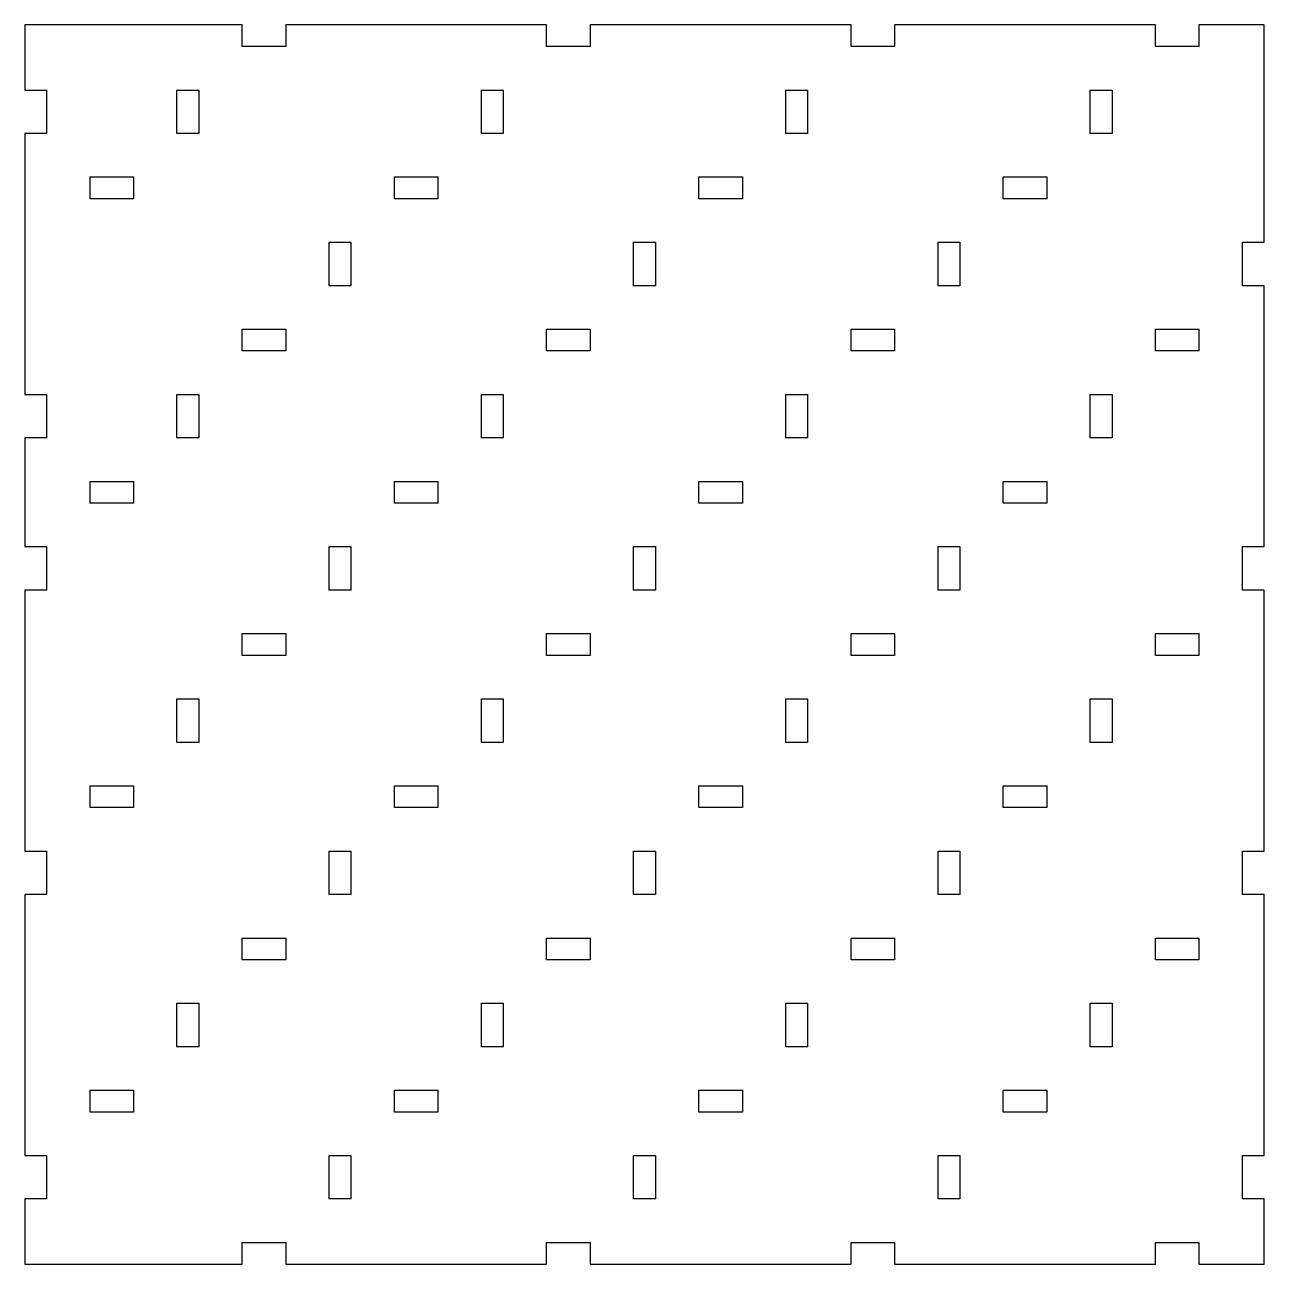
# Model space of a CAD drawing. Header units: millimetres. Extents: x -285 to 0, y -285 to 0.
import ezdxf

# ---------------------------------------------------------------- set-up
doc = ezdxf.new("R2010")
doc.units = ezdxf.units.MM
doc.layers.get('0').update_dxf_attribs({"linetype": 'CONTINUOUS'})

msp = doc.modelspace()

# ---------------------------------------------------------------- linework, layer by layer
for points in [[(-15, -285), (0, -285), (0, -270), (-5, -270), (-5, -260), (0, -260), (0, -200), (-5, -200), (-5, -190), (0, -190), (0, -130), (-5, -130), (-5, -120), (0, -120), (0, -60), (-5, -60), (-5, -50), (0, -50), (0, 0), (-15, 0), (-15, -5), (-25, -5), (-25, 0), (-85, 0), (-85, -5), (-95, -5), (-95, 0), (-155, 0), (-155, -5), (-165, -5), (-165, 0), (-225, 0), (-225, -5), (-235, -5), (-235, 0), (-285, 0), (-285, -15), (-280, -15), (-280, -25), (-285, -25), (-285, -85), (-280, -85), (-280, -95), (-285, -95), (-285, -120), (-280, -120), (-280, -130), (-285, -130), (-285, -190), (-280, -190), (-280, -200), (-285, -200), (-285, -260), (-280, -260), (-280, -270), (-285, -270), (-285, -285), (-235, -285), (-235, -280), (-225, -280), (-225, -285), (-165, -285), (-165, -280), (-155, -280), (-155, -285), (-95, -285), (-95, -280), (-85, -280), (-85, -285), (-25, -285), (-25, -280), (-15, -280)], [(-250, -25), (-250, -15), (-245, -15), (-245, -25)], [(-180, -25), (-180, -15), (-175, -15), (-175, -25)], [(-110, -25), (-110, -15), (-105, -15), (-105, -25)], [(-40, -25), (-40, -15), (-35, -15), (-35, -25)], [(-270, -40), (-270, -35), (-260, -35), (-260, -40)], [(-200, -40), (-200, -35), (-190, -35), (-190, -40)], [(-130, -40), (-130, -35), (-120, -35), (-120, -40)], [(-60, -40), (-60, -35), (-50, -35), (-50, -40)], [(-215, -60), (-215, -50), (-210, -50), (-210, -60)], [(-145, -60), (-145, -50), (-140, -50), (-140, -60)], [(-75, -60), (-75, -50), (-70, -50), (-70, -60)], [(-225, -70), (-225, -75), (-235, -75), (-235, -70)], [(-155, -75), (-165, -75), (-165, -70), (-155, -70)], [(-95, -75), (-95, -70), (-85, -70), (-85, -75)], [(-25, -75), (-25, -70), (-15, -70), (-15, -75)], [(-245, -95), (-250, -95), (-250, -85), (-245, -85)], [(-180, -85), (-175, -85), (-175, -95), (-180, -95)], [(-110, -85), (-105, -85), (-105, -95), (-110, -95)], [(-40, -95), (-40, -85), (-35, -85), (-35, -95)], [(-270, -105), (-260, -105), (-260, -110), (-270, -110)], [(-200, -105), (-190, -105), (-190, -110), (-200, -110)], [(-130, -105), (-120, -105), (-120, -110), (-130, -110)], [(-50, -105), (-50, -110), (-60, -110), (-60, -105)], [(-215, -130), (-215, -120), (-210, -120), (-210, -130)], [(-140, -120), (-140, -130), (-145, -130), (-145, -120)], [(-70, -130), (-75, -130), (-75, -120), (-70, -120)], [(-225, -140), (-225, -145), (-235, -145), (-235, -140)], [(-155, -145), (-165, -145), (-165, -140), (-155, -140)], [(-95, -145), (-95, -140), (-85, -140), (-85, -145)], [(-25, -145), (-25, -140), (-15, -140), (-15, -145)], [(-245, -165), (-250, -165), (-250, -155), (-245, -155)], [(-180, -155), (-175, -155), (-175, -165), (-180, -165)], [(-110, -155), (-105, -155), (-105, -165), (-110, -165)], [(-40, -165), (-40, -155), (-35, -155), (-35, -165)], [(-270, -175), (-260, -175), (-260, -180), (-270, -180)], [(-200, -175), (-190, -175), (-190, -180), (-200, -180)], [(-130, -175), (-120, -175), (-120, -180), (-130, -180)], [(-50, -175), (-50, -180), (-60, -180), (-60, -175)], [(-215, -200), (-215, -190), (-210, -190), (-210, -200)], [(-140, -190), (-140, -200), (-145, -200), (-145, -190)], [(-70, -200), (-75, -200), (-75, -190), (-70, -190)], [(-225, -210), (-225, -215), (-235, -215), (-235, -210)], [(-155, -215), (-165, -215), (-165, -210), (-155, -210)], [(-95, -215), (-95, -210), (-85, -210), (-85, -215)], [(-25, -215), (-25, -210), (-15, -210), (-15, -215)], [(-245, -235), (-250, -235), (-250, -225), (-245, -225)], [(-180, -225), (-175, -225), (-175, -235), (-180, -235)], [(-110, -225), (-105, -225), (-105, -235), (-110, -235)], [(-40, -235), (-40, -225), (-35, -225), (-35, -235)], [(-270, -245), (-260, -245), (-260, -250), (-270, -250)], [(-200, -245), (-190, -245), (-190, -250), (-200, -250)], [(-130, -245), (-120, -245), (-120, -250), (-130, -250)], [(-50, -245), (-50, -250), (-60, -250), (-60, -245)], [(-215, -270), (-215, -260), (-210, -260), (-210, -270)], [(-140, -260), (-140, -270), (-145, -270), (-145, -260)], [(-70, -270), (-75, -270), (-75, -260), (-70, -260)]]:
    msp.add_lwpolyline(points, close=True)

doc.saveas('drawing.dxf')
